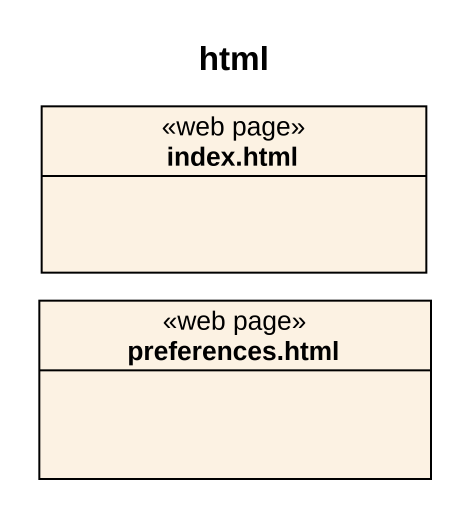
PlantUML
@startuml
title html
hide circle
hide empty members
class "index.html" as index_html <<web page>>
class "preferences.html" as preferences_html <<web page>>
@enduml
